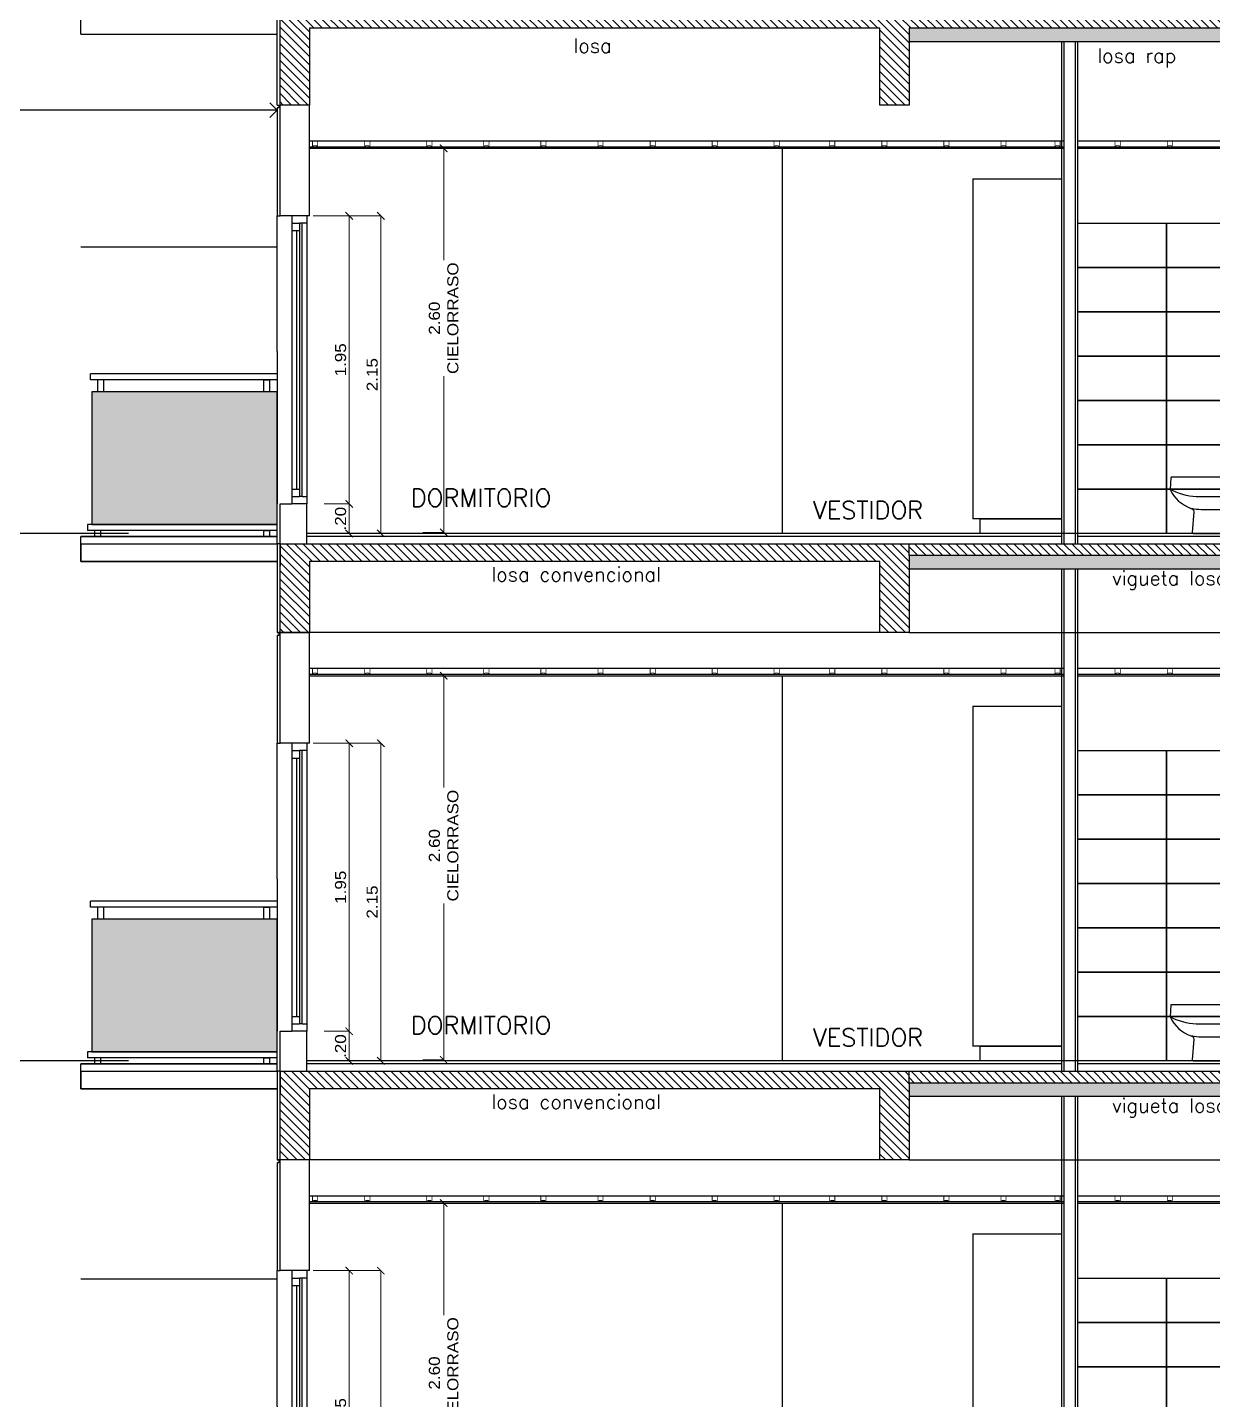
# Model space of a CAD drawing. Header units: metres. Extents: x 126 to 596, y -539 to -70.
# Drawn here: x 293.96 to 301.99, y -391.82 to -382.53 of the extents above; entities that cross this region are included whole.
import ezdxf
from ezdxf import colors
from ezdxf.entities.mleader import LeaderData, LeaderLine
from ezdxf.enums import TextEntityAlignment as Align
from ezdxf.math import Vec2, Vec3

# ---------------------------------------------------------------- set-up
doc = ezdxf.new("R2010")
doc.units = ezdxf.units.M
doc.header["$LTSCALE"] = 10
for name, pattern in [('DASHDOT', [1, 0.5, -0.25, 0, -0.25]), ('DASHED2', [0.375, 0.25, -0.125]), ('HIDDEN', [0.375, 0.25, -0.125])]:
    doc.linetypes.add(name, pattern=pattern)
for name, color, linetype in [('01', 1, 'Continuous'), ('02', 2, 'Continuous'), ('A- Hatch Hormigon', 255, 'Continuous'), ('A-Aberturas', 2, 'Continuous'), ('A-Autos', 254, 'Continuous'), ('A-Equipamiento fijo', 253, 'Continuous'), ('A-Muros', 4, 'Continuous'), ('A-Pisos', 1, 'Continuous'), ('A-Referencias', 2, 'Continuous'), ('A-Revoques', 1, 'Continuous'), ('Dr Bloques', 1, 'Continuous'), ('Dr Ejes en bloque', 4, 'Continuous'), ('dr hatch hormigon en vista', 254, 'Continuous'), ('Dr Relleno vigueta', 254, 'Continuous'), ('Fachada 02', 2, 'Continuous'), ('PISO', 251, 'Continuous'), ('SAN', 1, 'Continuous'), ('SANFINAL', 1, 'Continuous'), ('SectionCutEdges', 5, 'Continuous'), ('TCOTA', 1, 'Continuous'), ('Texto', 3, 'Continuous'), ('TM-REVEST', 135, 'Continuous'), ('V-01', 1, 'Continuous')]:
    doc.layers.add(name, color=color, linetype=linetype)
doc.layers.add('M1-Muro Común 20', color=12, linetype='Continuous', transparency=0.5)
doc.layers.add('SANHIDRO', color=3, linetype='DASHDOT', plot=False)
doc.styles.add('1-100', font='arial.ttf', dxfattribs={"height": 0.15})
doc.styles.add('1-50', font='arial.ttf', dxfattribs={"width": 1.1, "height": 0.075})
doc.styles.add('T12', font='romans.shx', dxfattribs={"height": 0.12})
doc.dimstyles.new('1-50', dxfattribs={"dimscale": 0, "dimtxt": 0.075, "dimasz": 0.05, "dimexe": 0, "dimexo": 0.025, "dimgap": 0.02, "dimtad": 1, "dimzin": 4, "dimdsep": 46, "dimtxsty": '1-50', "dimblk": 'ARCHTICK', "dimcen": 0.09, "dimclrd": 256, "dimclre": 8, "dimclrt": 2, "dimadec": 0, "dimazin": 3, "dimtfac": 1, "dimtofl": 0, "dimtmove": 2, "dimatfit": 3, "dimldrblk": 'OPEN90', "dimfxl": 1, "dimtolj": 1, "dimtzin": 0, "dimlwd": 18, "dimlwe": 18, "dimarcsym": 0})

# ---------------------------------------------------------------- blocks, each defined once
blk = doc.blocks.new('_ArchTick')
at = {"color": 0, "linetype": 'ByBlock', "const_width": 0.15}
blk.add_lwpolyline([(-0.5, -0.5), (0.5, 0.5)], dxfattribs=at)
blk = doc.blocks.new('*D104')
at = {"layer": 'Defpoints', "color": 0, "transparency": 16777216}
for p in [(316.6141, -269.7483), (316.8087, -269.7483), (316.6141, -269.9483)]:
    blk.add_point(p, dxfattribs=at)
at = {"layer": 'TCOTA', "color": 8, "lineweight": 18, "transparency": 16777216}
for p, q in [((316.6391, -269.7483), (316.8087, -269.7483)), ((316.6391, -269.9483), (316.8087, -269.9483))]:
    blk.add_line(p, q, dxfattribs=at)
at = {"layer": 'TCOTA', "lineweight": 18, "transparency": 16777216}
blk.add_line((316.8087, -269.9483), (316.8087, -269.7483), dxfattribs=at)
at = {"layer": 'TCOTA', "lineweight": 18, "transparency": 16777216, "xscale": 0.05, "yscale": 0.05, "zscale": 0.05}
for p, rotation in [((316.8087, -269.7483), 90), ((316.8087, -269.9483), 270)]:
    blk.add_blockref('_ArchTick', p, dxfattribs=dict(at, rotation=rotation))
at = {"layer": 'TCOTA', "color": 2, "transparency": 16777216, "insert": (316.7505, -269.8483), "char_height": 0.075, "attachment_point": 5, "rotation": 90, "style": '1-50'}
blk.add_mtext('\\A1;.20', dxfattribs=at)
blk = doc.blocks.new('_Open90')
at = {"color": 0, "linetype": 'ByBlock', "lineweight": -2}
for p, q in [((0, 0), (-1, 0)), ((-0.5, 0.5), (0, 0)), ((0, 0), (-0.5, -0.5))]:
    blk.add_line(p, q, dxfattribs=at)
blk = doc.blocks.new('Cp-616-l')
at = {"layer": 'Defpoints', "color": 0, "linetype": 'ByBlock'}
for p in [(0.1906, 0.7612), (0.6805, 0.379)]:
    blk.add_point(p, dxfattribs=at)
at = {"layer": 'SAN'}
blk.add_lwpolyline([(0.539, 0.17, 0.37639), (0.52, 0.147), (0.53, 0.006, -0.373114), (0.525, 0), (0.0948, 0, -0.307516), (0.09, 0.004), (0.0885, 0.12, 0.240918), (0.0205, 0.243, -0.195479), (0.0155, 0.248), (0.0155, 0.376, -0.333962), (0.0205, 0.38, -0.146022), (0.0155, 0.389), (0.0155, 0.7618, -0.292854), (0.0175, 0.763, -0.419335), (0.0155, 0.765), (0.0158, 0.781, -0.400554), (0.0355, 0.8), (0.1709, 0.8, -0.358706), (0.1902, 0.783), (0.1905, 0.765, -0.419335), (0.1885, 0.763, -0.387411), (0.1906, 0.7612), (0.2075, 0.389, -0.170928), (0.2035, 0.38), (0.6721, 0.38, -0.282783), (0.6746, 0.3783), (0.6805, 0.298, -0.206829)], format="xyb", close=True, dxfattribs=at)
for centre, radius in [((0.0885, 0.73), 0.00875), ((0.1285, 0.72), 0.0175)]:
    blk.add_circle(centre, radius, dxfattribs=at)
at = {"layer": 'SANFINAL'}
for points in [[(0.0175, 0.763), (0.1885, 0.763)], [(0.0205, 0.38), (0.2035, 0.38)]]:
    blk.add_lwpolyline(points, dxfattribs=at)
for points in [[(0.0155, 0.248), (0.503, 0.248, 0.107258), (0.6805, 0.298, 0.103849)], [(0.0819, 0.16), (0.47, 0.16, 0.045713), (0.5341, 0.1686, 0.041815)]]:
    blk.add_lwpolyline(points, format="xyb", dxfattribs=at)
at = {"layer": 'SANHIDRO', "linetype": 'DASHDOT'}
for p, q in [((0.0885, 0.7454), (0.0885, 0.7132)), ((0.1285, 0.7485), (0.1285, 0.6883)), ((0.1111, 0.73), (0.0711, 0.73)), ((0.1717, 0.72), (0.0947, 0.72)), ((0.1185, 0.4197), (0.1185, 0.3289))]:
    blk.add_line(p, q, dxfattribs=at)
blk.add_lwpolyline([(0.3, -0.048), (0.3, 0.0736)], dxfattribs=at)
at = {"flags": 3}
blk.add_attdef('CODIGO', text='', height=0.024, dxfattribs=at).set_placement((0, 0), align=Align.MIDDLE)
blk = doc.blocks.new('*D105')
at = {"layer": 'Defpoints', "color": 0, "transparency": 16777216}
for p in [(316.6498, -267.7983), (316.8087, -267.7983), (316.8269, -269.7483)]:
    blk.add_point(p, dxfattribs=at)
at = {"layer": 'TCOTA', "color": 8, "lineweight": 18, "transparency": 16777216}
for p, q in [((316.6748, -267.7983), (316.8087, -267.7983)), ((316.8019, -269.7483), (316.8087, -269.7483))]:
    blk.add_line(p, q, dxfattribs=at)
at = {"layer": 'TCOTA', "lineweight": 18, "transparency": 16777216}
blk.add_line((316.8087, -269.7483), (316.8087, -267.7983), dxfattribs=at)
at = {"layer": 'TCOTA', "lineweight": 18, "transparency": 16777216, "xscale": 0.05, "yscale": 0.05, "zscale": 0.05}
for p, rotation in [((316.8087, -267.7983), 90), ((316.8087, -269.7483), 270)]:
    blk.add_blockref('_ArchTick', p, dxfattribs=dict(at, rotation=rotation))
at = {"layer": 'TCOTA', "color": 2, "transparency": 16777216, "insert": (316.7505, -268.7733), "char_height": 0.075, "attachment_point": 5, "rotation": 90, "style": '1-50'}
blk.add_mtext('\\A1;1.95', dxfattribs=at)
blk = doc.blocks.new('*D106')
at = {"layer": 'Defpoints', "color": 0, "transparency": 16777216}
for p in [(317.282, -267.3413), (317.282, -269.9413), (317.4484, -269.9413)]:
    blk.add_point(p, dxfattribs=at)
at = {"layer": 'TCOTA', "color": 8, "lineweight": 18, "transparency": 16777216}
for p, q in [((317.307, -267.3413), (317.4484, -267.3413)), ((317.307, -269.9413), (317.4484, -269.9413))]:
    blk.add_line(p, q, dxfattribs=at)
at = {"layer": 'TCOTA', "lineweight": 18, "transparency": 16777216}
for p, q in [((317.4484, -267.3413), (317.4484, -268.0989)), ((317.4484, -269.9413), (317.4484, -268.8837))]:
    blk.add_line(p, q, dxfattribs=at)
at = {"layer": 'TCOTA', "lineweight": 18, "transparency": 16777216, "xscale": 0.05, "yscale": 0.05, "zscale": 0.05}
for p, rotation in [((317.4484, -267.3413), 90), ((317.4484, -269.9413), 270)]:
    blk.add_blockref('_ArchTick', p, dxfattribs=dict(at, rotation=rotation))
at = {"layer": 'TCOTA', "color": 2, "transparency": 16777216, "insert": (317.4484, -268.4913), "char_height": 0.075, "attachment_point": 5, "rotation": 90, "style": '1-50'}
blk.add_mtext('\\A1;2.60\\PCIELORRASO', dxfattribs=at)
blk = doc.blocks.new('*D107')
at = {"layer": 'Defpoints', "color": 0, "transparency": 16777216}
for p in [(316.5396, -267.7983), (317.0229, -267.7983, 0), (316.5214, -269.9483)]:
    blk.add_point(p, dxfattribs=at)
at = {"layer": 'TCOTA', "color": 8, "lineweight": 18, "transparency": 16777216}
for p, q in [((316.5646, -267.7983, 0), (317.0229, -267.7983, 0)), ((316.5464, -269.9483, 0), (317.0229, -269.9483, 0))]:
    blk.add_line(p, q, dxfattribs=at)
at = {"layer": 'TCOTA', "lineweight": 18, "transparency": 16777216}
blk.add_line((317.0229, -269.9483, 0), (317.0229, -267.7983, 0), dxfattribs=at)
at = {"layer": 'TCOTA', "lineweight": 18, "transparency": 16777216, "xscale": 0.05, "yscale": 0.05, "zscale": 0.05}
for p, rotation in [((317.0229, -267.7983, 0), 90), ((317.0229, -269.9483, 0), 270)]:
    blk.add_blockref('_ArchTick', p, dxfattribs=dict(at, rotation=rotation))
at = {"layer": 'TCOTA', "color": 2, "transparency": 16777216, "insert": (316.9647, -268.8733, 0), "char_height": 0.075, "attachment_point": 5, "rotation": 90, "style": '1-50'}
blk.add_mtext('\\A1;2.15', dxfattribs=at)
blk = doc.blocks.new('dr torre en corte')
at = {"layer": 'A- Hatch Hormigon'}
h = blk.add_hatch(dxfattribs=at)
h.set_pattern_fill('ANSI31', color=1, scale=0.0125, angle=-90, style=0)
h.set_pattern_definition([(315, (-42.116808, 92.436445), (0.0280633004, 0.0280633004), [])])
h.paths.add_polyline_path([(253.7562, -262.9583), (257.6185, -262.9583), (257.6185, -263.4783), (257.8168, -263.4783), (257.8168, -262.9583), (261.8179, -262.9583), (261.8179, -262.8783), (253.5579, -262.8783), (253.5579, -263.4783), (253.7562, -263.4783)])
at = {"layer": 'Dr Relleno vigueta'}
h = blk.add_hatch(dxfattribs=at)
h.set_pattern_fill('AR-CONC', color=256, scale=0.001, angle=-90, style=0)
h.set_pattern_definition([(320, (-62.78342, 7.14), (-0.015939086, -0.18218467), [0.01905, -0.20955]), (265, (-62.78342, 7.14), (0.191056845, 0.03524342), [0.01524, -0.167640584]), (10.451445, (-62.78475, 7.12482), (0.17511775, -0.14694125), [0.01619001, -0.178090245]), (316.1842, (-62.73262, 7.14), (-0.04204233, -0.27107904), [0.028575, -0.314325]), (6.63556, (-62.73613, 7.1174), (0.24742612, -0.23740413), [0.02428502, -0.2671356]), (261.18415, (-62.73262, 7.14), (0.24742612, -0.23740413), [0.02285997, -0.25145973]), (291, (-62.74532, 7.1146), (-0.1022652, -0.15161439), [0.01905, -0.20955]), (236, (-62.74532, 7.1146), (0.18418797, -0.06180203), [0.01524, -0.16764]), (341.451445, (-62.75384, 7.10197), (0.08192277, -0.21341642), [0.01619001, -0.17808994]), (307.5, (-62.78342, 7.14), (0.084555039, -0.003088603), [0, -0.165608, 0, -0.17018, 0, -0.168275]), (277.5, (-62.78342, 7.14), (0.100180575, -0.066819663), [0, -0.097028, 0, -0.161798, 0, -0.064135]), (237.5, (-62.78342, 7.19664), (-0.005728744, -0.135590595), [0, -0.0635, 0, -0.19812, 0, -0.26289]), (227.5, (-62.78342, 7.22204), (0.02542649, -0.14812918), [0, -0.08255, 0, -0.131572, 0, -0.18669])])
h.paths.add_polyline_path([(262.3579, -262.9583), (262.3579, -263.0483), (263.2557, -263.0483), (263.2557, -262.9583)])
h.paths.add_polyline_path([(261.8179, -263.0483), (261.8179, -262.9583), (257.8168, -262.9583), (257.8168, -263.0483)])
h.paths.add_polyline_path([(262.1079, -262.9583), (262.1082, -263.1233), (262.1579, -263.1233), (262.1579, -262.9583)])
at = {"layer": '02'}
blk.add_line((257.8168, -263.0483), (261.8179, -263.0483), dxfattribs=at)
at = {"layer": 'A-Revoques', "color": 1}
blk.add_line((253.538, -263.4783), (253.538, -262.6083), dxfattribs=at)
at = {"layer": 'Fachada 02', "color": 253}
blk.add_line((252.208, -262.9983), (253.538, -262.9983), dxfattribs=at)
at = {"layer": 'Fachada 02', "color": 253, "linetype": 'DASHED2'}
blk.add_lwpolyline([(252.208, -262.9983), (252.208, -262.8783), (253.538, -262.8783)], dxfattribs=at)
at = {"layer": 'SectionCutEdges'}
blk.add_lwpolyline([(261.8179, -262.9583), (257.8168, -262.9583), (257.8168, -263.4783), (257.6185, -263.4783), (257.6185, -262.9583), (253.7562, -262.9583), (253.7562, -263.4783), (253.5579, -263.4783), (253.5579, -262.8783)], dxfattribs=at)
at = {"layer": 'Texto', "transparency": 33554687, "style": 'T12'}
for s, p in [('losa', (255.5432, -263.1244)), (' losa rap', (259.024, -263.1922))]:
    blk.add_text(s, height=0.096, dxfattribs=at).set_placement(p)
blk = doc.blocks.new('niveles')
at = {"layer": 'PISO', "linetype": 'HIDDEN'}
for p, q in [((572.152, -287.0736), (533.4553, -287.0736)), ((572.152, -290.6436), (533.4553, -290.6436))]:
    blk.add_line(p, q, dxfattribs=at)
blk = doc.blocks.new('dr bloque corte transversal')
at = {"layer": 'A- Hatch Hormigon'}
h = blk.add_hatch(dxfattribs=at)
h.set_pattern_fill('ANSI31', color=1, scale=0.0125, angle=-90, style=0)
h.set_pattern_definition([(315, (-33.618703, 266.038396), (0.0280633004, 0.0280633004), [])])
h.paths.add_polyline_path([(320.6003, -270.0183), (316.3413, -270.0183), (316.3413, -270.6183), (316.5396, -270.6183), (316.5396, -270.1383), (320.4019, -270.1383), (320.4019, -270.6183), (320.6003, -270.6183), (320.6003, -270.0983)])
h = blk.add_hatch(dxfattribs=at)
h.set_pattern_fill('ANSI31', color=1, scale=0.0125, angle=-90, style=0)
h.set_pattern_definition([(315, (20.666615, 96.006445), (0.0280633004, 0.0280633004), [])])
h.paths.add_polyline_path([(324.6013, -270.0183), (320.6003, -270.0183), (320.6003, -270.0983), (324.6013, -270.0983)])
h.paths.add_polyline_path([(326.2391, -270.0183), (324.8913, -270.0183), (324.8913, -270.0983), (324.8916, -270.1883), (324.8913, -270.1883), (324.8913, -270.4183), (325.0913, -270.4183), (325.0913, -270.0983), (326.0391, -270.0983), (326.0391, -270.6183), (326.2391, -270.6183)])
at = {"layer": 'dr hatch hormigon en vista', "true_color": 0xc7c8ca, "transparency": 33554457}
h = blk.add_hatch(dxfattribs=at)
h.set_pattern_fill('ANGLE', color=9)
h.set_pattern_definition([(0, (12.7834, 7.14), (0, 6.985), [5.08, -1.905]), (90, (12.7834, 7.14), (-6.985, 4e-16), [5.08, -1.905])])
h.paths.add_polyline_path([(316.3214, -269.6933), (316.3214, -268.7683), (315.0914, -268.7683), (315.0914, -269.6933)])
h.paths.add_polyline_path([(316.3214, -266.5283), (314.9914, -266.5283), (314.9914, -268.7183), (316.3214, -268.7183)], flags=17)
at = {"layer": 'Dr Relleno vigueta'}
h = blk.add_hatch(dxfattribs=at)
h.set_pattern_fill('AR-CONC', color=256, scale=0.001, angle=-90, style=0)
h.paths.add_polyline_path([(324.8914, -270.0992), (324.8914, -270.1892), (326.0391, -270.1883), (326.0391, -270.0983)])
h.paths.add_polyline_path([(324.6013, -270.1883), (324.6013, -270.0983), (320.6003, -270.0983), (320.6003, -270.1883)])
h.paths.add_polyline_path([(324.8913, -270.0983), (324.8916, -270.1883), (325.0913, -270.1883), (325.0913, -270.0983)])
at = {"layer": 'M1-Muro Común 20', "transparency": 33554460}
h = blk.add_hatch(color=141, dxfattribs=at)
h.dxf.hatch_style = 1
h.paths.add_polyline_path([(315.0667, -269.8883), (316.3214, -269.8882), (316.3214, -268.9886), (315.0667, -268.9887)])
at = {"color": 1}
for p, q in [((319.7413, -269.9483), (319.7413, -267.3413)), ((316.3214, -268.6983), (316.3214, -267.7983)), ((316.3214, -267.7983), (316.3413, -267.7983)), ((316.4914, -269.6983), (316.4914, -267.8483)), ((316.5214, -267.8483), (316.5214, -269.6983)), ((316.4214, -267.8983), (316.4214, -269.6483)), ((316.4714, -267.8983), (316.4714, -269.6483)), ((316.3214, -268.7156), (316.3214, -268.6983)), ((316.3214, -268.7156), (316.3214, -268.7483)), ((316.3214, -268.7483), (316.3214, -269.7483)), ((316.3214, -269.7233), (316.3214, -269.7483)), ((316.3214, -269.7983), (316.3214, -269.7483)), ((316.3214, -269.7483), (316.3214, -269.7483)), ((316.3214, -270.0183), (316.3214, -269.7983)), ((320.4019, -270.6183), (316.5396, -270.6183)), ((320.6003, -270.6183), (324.4513, -270.6183))]:
    blk.add_line(p, q, dxfattribs=at)
at = {"layer": '01'}
for points in [[(316.5396, -267.2913), (317.1416, -267.2913), (317.1416, -267.2913), (321.6463, -267.2913)], [(321.7413, -267.2913), (323.0699, -267.2913)]]:
    blk.add_lwpolyline(points, dxfattribs=at)
at = {"layer": '01', "linetype": 'Continuous'}
for points in [[(316.5396, -267.3313), (317.1816, -267.3313), (317.1816, -267.3313), (321.6463, -267.3313)], [(316.5396, -267.3413), (317.1816, -267.3413), (317.1816, -267.3413), (321.6463, -267.3413)], [(321.7413, -267.3313), (323.0699, -267.3313)], [(321.7413, -267.3413), (323.0699, -267.3413)]]:
    blk.add_lwpolyline(points, dxfattribs=at)
at = {"layer": '02'}
for p, q in [((321.6313, -269.9483), (316.5214, -269.9483)), ((321.6313, -269.9683), (316.5214, -269.9683)), ((323.0513, -269.9483), (321.7413, -269.9483)), ((323.0513, -269.9683), (321.7413, -269.9683)), ((320.6003, -270.1883), (324.6013, -270.1883))]:
    blk.add_line(p, q, dxfattribs=at)
at = {"layer": 'A-Aberturas', "color": 253}
for points in [[(316.3214, -268.9083), (315.0567, -268.9083), (315.0567, -268.8683)], [(316.3214, -268.8683), (315.0567, -268.8683)], [(315.1466, -268.9887), (315.1466, -268.9083), (315.1066, -268.9083)], [(315.1066, -268.9887), (315.1066, -268.9083)], [(316.2314, -268.9887), (316.2314, -268.9083), (316.2714, -268.9083)], [(316.2714, -268.9887), (316.2714, -268.9083)], [(316.3214, -269.8883), (315.0364, -269.8883), (315.0364, -269.9283)], [(316.3214, -269.9283), (315.0364, -269.9283)], [(315.1264, -269.9683), (315.1264, -269.9283), (315.0864, -269.9283)], [(315.0864, -269.9683), (315.0864, -269.9283)], [(316.2314, -269.9683), (316.2314, -269.9283), (316.2714, -269.9283)], [(316.2714, -269.9683), (316.2714, -269.9283)]]:
    blk.add_lwpolyline(points, dxfattribs=at)
blk.add_lwpolyline([(315.0667, -269.8883), (316.3214, -269.8882), (316.3214, -268.9886), (315.0667, -268.9887)], close=True, dxfattribs=at)
at = {"layer": 'A-Autos', "color": 114, "true_color": 0x139b48}
blk.add_line((321.6313, -269.9483), (321.0813, -269.9483), dxfattribs=at)
at = {"layer": 'A-Equipamiento fijo'}
for p, q in [((321.0313, -267.5483), (321.0313, -269.8483)), ((321.0313, -267.5483), (321.6313, -267.5483)), ((321.6313, -269.8483), (321.0313, -269.8483)), ((321.0813, -269.9483), (321.0813, -269.8483)), ((321.0813, -269.8483), (321.6313, -269.8483))]:
    blk.add_line(p, q, dxfattribs=at)
at = {"layer": 'A-Muros'}
blk.add_line((321.7263, -270.0183), (321.7263, -266.6181), dxfattribs=at)
blk.add_lwpolyline([(321.6463, -266.6183), (321.6463, -270.0183)], dxfattribs=at)
at = {"layer": 'A-Pisos'}
blk.add_lwpolyline([(316.3214, -267.0483), (316.3314, -267.0483), (316.3314, -267.0683), (316.3214, -267.0683), (316.3214, -267.7983)], dxfattribs=at)
at = {"layer": 'A-Revoques'}
blk.add_line((321.7413, -270.0183), (321.7413, -266.6181), dxfattribs=at)
blk.add_lwpolyline([(321.6313, -266.6183), (321.6313, -270.0183)], dxfattribs=at)
at = {"layer": 'Fachada 02', "color": 253}
for p, q in [((314.9914, -270.0183), (314.9914, -269.9683)), ((316.3214, -269.9683), (314.9914, -269.9683)), ((314.9914, -269.9683), (316.3214, -269.9683)), ((314.9914, -270.0183), (314.9914, -270.1383)), ((316.3214, -270.1383), (314.9914, -270.1383)), ((314.9914, -270.1383), (316.3214, -270.1383))]:
    blk.add_line(p, q, dxfattribs=at)
at = {"layer": 'Fachada 02', "color": 253, "linetype": 'DASHED2'}
blk.add_lwpolyline([(314.9914, -270.1383), (314.9914, -270.0183), (316.3214, -270.0183)], dxfattribs=at)
at = {"layer": 'SectionCutEdges'}
for p, q in [((316.3413, -267.7983), (316.3413, -267.0483)), ((316.5396, -267.7983), (316.5396, -267.0483)), ((316.4214, -267.7983), (316.3413, -267.7983)), ((316.4214, -267.7983), (316.4214, -267.8483)), ((316.5214, -267.7983), (316.4214, -267.7983)), ((316.4214, -267.8483), (316.4714, -267.8483)), ((316.4214, -267.8483), (316.4214, -267.8983)), ((316.5396, -267.7983), (316.4396, -267.7983)), ((316.4714, -267.8483), (316.4714, -267.8983)), ((316.4914, -267.8483), (316.4714, -267.8483)), ((316.5214, -267.8483), (316.4914, -267.8483)), ((316.5396, -267.7983), (316.5214, -267.7983)), ((316.5214, -267.7983), (316.5214, -267.8483)), ((316.4214, -267.8983), (316.4514, -267.8983)), ((316.4514, -267.8983), (316.4514, -269.6483)), ((316.4514, -267.8983), (316.4714, -267.8983)), ((316.4214, -269.6483), (316.4514, -269.6483)), ((316.4214, -269.6483), (316.4214, -269.6983)), ((316.4214, -269.6983), (316.4714, -269.6983)), ((316.4214, -269.6983), (316.4214, -269.7483)), ((316.4514, -269.6483), (316.4714, -269.6483)), ((316.4714, -269.6483), (316.4714, -269.6983)), ((316.4914, -269.6983), (316.4714, -269.6983)), ((316.4914, -269.6983), (316.5214, -269.6983)), ((316.5214, -269.6983), (316.5214, -269.7483)), ((316.3408, -270.0183), (316.3408, -269.7483)), ((316.3408, -269.7483), (316.3414, -269.7483)), ((316.3414, -269.7483), (316.4214, -269.7483)), ((316.5214, -269.7483), (316.4214, -269.7483)), ((316.5214, -270.0183), (316.5214, -269.7483)), ((316.3408, -270.0183), (316.3214, -270.0183)), ((316.3408, -270.0183), (316.3214, -270.0183)), ((316.3408, -270.0183), (316.3413, -270.0183)), ((316.3408, -270.0183), (316.3413, -270.0183)), ((316.3413, -270.0183), (316.5214, -270.0183)), ((316.3413, -270.0183), (316.3413, -270.1683)), ((320.6003, -270.0983), (320.6003, -270.0183)), ((320.4019, -270.1383), (316.5396, -270.1383))]:
    blk.add_line(p, q, dxfattribs=at)
for points in [[(316.3413, -270.0183), (324.6013, -270.0183)], [(324.6013, -270.0983), (320.6003, -270.0983), (320.6003, -270.6183), (320.4019, -270.6183), (320.4019, -270.1383), (316.5396, -270.1383), (316.5396, -270.6183), (316.3413, -270.6183), (316.3413, -270.0183)]]:
    blk.add_lwpolyline(points, dxfattribs=at)
at = {"layer": 'TCOTA'}
for p in [(316.3214, -270.0183), (316.3413, -270.6183)]:
    blk.add_line(p, (316.3214, -270.6183), dxfattribs=at)
at = {"layer": 'TM-REVEST', "color": 35}
for points in [[(322.3413, -268.1483), (322.3413, -268.1483), (321.7413, -268.1483), (321.7413, -267.8483), (322.3413, -267.8483), (322.3413, -268.1483)], [(322.9413, -268.1483), (322.9413, -268.1483), (322.3413, -268.1483), (322.3413, -267.8483), (322.9413, -267.8483), (322.9413, -268.1483)], [(322.3413, -268.4483), (322.3413, -268.4483), (321.7413, -268.4483), (321.7413, -268.1483), (322.3413, -268.1483), (322.3413, -268.4483)], [(322.9413, -268.4483), (322.9413, -268.4483), (322.3413, -268.4483), (322.3413, -268.1483), (322.9413, -268.1483), (322.9413, -268.4483)], [(322.3413, -268.7483), (322.3413, -268.7483), (321.7413, -268.7483), (321.7413, -268.4483), (322.3413, -268.4483), (322.3413, -268.7483)], [(322.9413, -268.7483), (322.9413, -268.7483), (322.3413, -268.7483), (322.3413, -268.4483), (322.9413, -268.4483), (322.9413, -268.7483)], [(322.3413, -269.0483), (322.3413, -269.0483), (321.7413, -269.0483), (321.7413, -268.7483), (322.3413, -268.7483), (322.3413, -269.0483)], [(322.9413, -269.0483), (322.9413, -269.0483), (322.3413, -269.0483), (322.3413, -268.7483), (322.9413, -268.7483), (322.9413, -269.0483)], [(322.3413, -269.3483), (322.3413, -269.3483), (321.7413, -269.3483), (321.7413, -269.0483), (322.3413, -269.0483), (322.3413, -269.3483)], [(322.9413, -269.3483), (322.9413, -269.3483), (322.3413, -269.3483), (322.3413, -269.0483), (322.9413, -269.0483), (322.9413, -269.3483)], [(322.3413, -269.6483), (322.3413, -269.6483), (321.7413, -269.6483), (321.7413, -269.3483), (322.3413, -269.3483), (322.3413, -269.6483)], [(322.9413, -269.6483), (322.9413, -269.6483), (322.3413, -269.6483), (322.3413, -269.3483), (322.9413, -269.3483), (322.9413, -269.6483)], [(322.3413, -269.9483), (322.3413, -269.9483), (321.7413, -269.9483), (321.7413, -269.6483), (322.3413, -269.6483), (322.3413, -269.9483)], [(322.9413, -269.9483), (322.9413, -269.9483), (322.3413, -269.9483), (322.3413, -269.6483), (322.9413, -269.6483), (322.9413, -269.9483)]]:
    blk.add_lwpolyline(points, dxfattribs=at)
at = {"layer": 'V-01', "const_width": 0.005}
for points in [[(316.5655, -267.2913), (316.5605, -267.2913), (316.5605, -267.3263), (316.5655, -267.3263), (316.5679, -267.3233), (316.5872, -267.3233), (316.5905, -267.3263), (316.5955, -267.3263), (316.5955, -267.2913), (316.5905, -267.2913)], [(316.9188, -267.2913), (316.9138, -267.2913), (316.9138, -267.3263), (316.9188, -267.3263), (316.9211, -267.3233), (316.9405, -267.3233), (316.9438, -267.3263), (316.9488, -267.3263), (316.9488, -267.2913), (316.9438, -267.2913)], [(317.3385, -267.2913), (317.3335, -267.2913), (317.3335, -267.3263), (317.3385, -267.3263), (317.3408, -267.3233), (317.3602, -267.3233), (317.3635, -267.3263), (317.3685, -267.3263), (317.3685, -267.2913), (317.3635, -267.2913)], [(317.725, -267.2913), (317.72, -267.2913), (317.72, -267.3263), (317.725, -267.3263), (317.7273, -267.3233), (317.7467, -267.3233), (317.75, -267.3263), (317.755, -267.3263), (317.755, -267.2913), (317.75, -267.2913)], [(318.1114, -267.2913), (318.1064, -267.2913), (318.1064, -267.3263), (318.1114, -267.3263), (318.1138, -267.3233), (318.1331, -267.3233), (318.1364, -267.3263), (318.1414, -267.3263), (318.1414, -267.2913), (318.1364, -267.2913)], [(318.4979, -267.2913), (318.4929, -267.2913), (318.4929, -267.3263), (318.4979, -267.3263), (318.5003, -267.3233), (318.5196, -267.3233), (318.5229, -267.3263), (318.5279, -267.3263), (318.5279, -267.2913), (318.5229, -267.2913)], [(318.4979, -267.2913), (318.4929, -267.2913), (318.4929, -267.3263), (318.4979, -267.3263), (318.5003, -267.3233), (318.5196, -267.3233), (318.5229, -267.3263), (318.5279, -267.3263), (318.5279, -267.2913), (318.5229, -267.2913)], [(318.8512, -267.2913), (318.8462, -267.2913), (318.8462, -267.3263), (318.8512, -267.3263), (318.8535, -267.3233), (318.8729, -267.3233), (318.8762, -267.3263), (318.8812, -267.3263), (318.8812, -267.2913), (318.8762, -267.2913)], [(319.2709, -267.2913), (319.2659, -267.2913), (319.2659, -267.3263), (319.2709, -267.3263), (319.2732, -267.3233), (319.2926, -267.3233), (319.2959, -267.3263), (319.3009, -267.3263), (319.3009, -267.2913), (319.2959, -267.2913)], [(319.6906, -267.2913), (319.6856, -267.2913), (319.6856, -267.3263), (319.6906, -267.3263), (319.6929, -267.3233), (319.7123, -267.3233), (319.7156, -267.3263), (319.7206, -267.3263), (319.7206, -267.2913), (319.7156, -267.2913)], [(320.0667, -267.2913), (320.0617, -267.2913), (320.0617, -267.3263), (320.0667, -267.3263), (320.069, -267.3233), (320.0883, -267.3233), (320.0917, -267.3263), (320.0967, -267.3263), (320.0967, -267.2913), (320.0917, -267.2913)], [(320.4199, -267.2913), (320.4149, -267.2913), (320.4149, -267.3263), (320.4199, -267.3263), (320.4222, -267.3233), (320.4416, -267.3233), (320.4449, -267.3263), (320.4499, -267.3263), (320.4499, -267.2913), (320.4449, -267.2913)], [(320.8396, -267.2913), (320.8346, -267.2913), (320.8346, -267.3263), (320.8396, -267.3263), (320.842, -267.3233), (320.8613, -267.3233), (320.8646, -267.3263), (320.8696, -267.3263), (320.8696, -267.2913), (320.8646, -267.2913)], [(321.2261, -267.2913), (321.2211, -267.2913), (321.2211, -267.3263), (321.2261, -267.3263), (321.2284, -267.3233), (321.2478, -267.3233), (321.2511, -267.3263), (321.2561, -267.3263), (321.2561, -267.2913), (321.2511, -267.2913)], [(321.5922, -267.2913), (321.5872, -267.2913), (321.5872, -267.3263), (321.5922, -267.3263), (321.5946, -267.3233), (321.6139, -267.3233), (321.6172, -267.3263), (321.6222, -267.3263), (321.6222, -267.2913), (321.6172, -267.2913)], [(321.9991, -267.2913), (321.9941, -267.2913), (321.9941, -267.3263), (321.9991, -267.3263), (322.0014, -267.3233), (322.0207, -267.3233), (322.0241, -267.3263), (322.0291, -267.3263), (322.0291, -267.2913), (322.0241, -267.2913)], [(321.9991, -267.2913), (321.9941, -267.2913), (321.9941, -267.3263), (321.9991, -267.3263), (322.0014, -267.3233), (322.0207, -267.3233), (322.0241, -267.3263), (322.0291, -267.3263), (322.0291, -267.2913), (322.0241, -267.2913)], [(322.3523, -267.2913), (322.3473, -267.2913), (322.3473, -267.3263), (322.3523, -267.3263), (322.3546, -267.3233), (322.374, -267.3233), (322.3773, -267.3263), (322.3823, -267.3263), (322.3823, -267.2913), (322.3773, -267.2913)]]:
    blk.add_lwpolyline(points, dxfattribs=at)
at = {"layer": 'SAN', "xscale": -1}
blk.add_blockref('Cp-616-l', (323.0468, -269.9483), dxfattribs=at)
at = {"layer": 'Texto', "transparency": 33554687, "style": 'T12'}
for s, height, p in [('DORMITORIO', 0.12, (317.2255, -269.7671)), ('VESTIDOR', 0.12, (319.9494, -269.8499)), ('losa convencional', 0.096, (317.7711, -270.2731)), ('vigueta losa rap', 0.096, (321.9723, -270.2988))]:
    blk.add_text(s, height=height, dxfattribs=at).set_placement(p)
at = {"layer": 'TCOTA', "color": 114, "true_color": 0x139b48}
dim = blk.add_linear_dim(base=(317.4484, -269.9413), p1=(317.282, -267.3413), p2=(317.282, -269.9413), angle=90, text='<>\\PCIELORRASO', dimstyle='1-50', override={"dimscale": 1}, dxfattribs=at)
dim.commit()
dim.dimension.update_dxf_attribs({"geometry": '*D106', "text_midpoint": (317.4484, -268.4913), "dimtype": 128})
for base, p1, p2, picture, middle in [((317.0229, -267.7983, 0), (316.5214, -269.9483), (316.5396, -267.7983), '*D107', (316.9647, -268.8733, 0)), ((316.8087, -267.7983), (316.8269, -269.7483), (316.6498, -267.7983), '*D105', (316.7505, -268.7733)), ((316.8087, -269.7483), (316.6141, -269.9483), (316.6141, -269.7483), '*D104', (316.7505, -269.8483))]:
    dim = blk.add_linear_dim(base=base, p1=p1, p2=p2, angle=90, dimstyle='1-50', override={"dimscale": 1}, dxfattribs=at)
    dim.commit()
    dim.dimension.update_dxf_attribs({"geometry": picture, "text_midpoint": middle})

msp = doc.modelspace()

# ---------------------------------------------------------------- linework, layer by layer
at = {"layer": 'A-Muros', "elevation": 0}
msp.add_lwpolyline([(295.6747, -386.6248), (295.8747, -386.6248)], dxfattribs=at)

# ---------------------------------------------------------------- block references
at = {"layer": 'A-Muros'}
msp.add_blockref('dr torre en corte', (42.1168, -119.5764, 0), dxfattribs=at)
at = {"layer": 'Dr Bloques', "color": 114, "true_color": 0x139b48}
for p in [(-20.6666, -116.0064, 0), (-20.6666, -119.5764, 0), (-20.6666, -123.1464, 0)]:
    msp.add_blockref('dr bloque corte transversal', p, dxfattribs=at)
at = {"layer": 'Dr Ejes en bloque'}
msp.add_blockref('niveles', (-251.2541, -98.8812, 0), dxfattribs=at)

# ---------------------------------------------------------------- leaders
at = {"layer": 'A-Referencias', "linetype": 'Continuous', "ltscale": 0.5}
ml = msp.add_multileader_mtext('Standard', dxfattribs=at)
ml.set_content('BUÑA HORIZONTAL S EN UNION DE MUROS CON VIGAS\\PC/ TRATAMIENTO P/ DILATACION DE JUNTAS', color=3, style='1-100')
ml.set_leader_properties(color=1)
ml.set_arrow_properties(name='OPEN90')
ml.build(insert=Vec2(0, 0))
ml.multileader.update_dxf_attribs({"text_left_attachment_type": 2, "text_right_attachment_type": 2, "dogleg_length": 0.05, "arrow_head_size": 0.1})
ctx = ml.context
ctx.base_point, ctx.char_height, ctx.arrow_head_size, ctx.landing_gap_size, ctx.plane_origin = Vec3(282.5616, -383.0903, 0), 0.15, 0.1, 0.025, Vec3(289.7956, -383.0903, 0)
ctx.left_attachment, ctx.right_attachment, ctx.text_align_type = 2, 2, 2
notes = []
notes.append((ctx, [(0, (1, 1, 0), (288.317, -383.0903, 0), (-1, 0), 0.05, [(0, [(295.6548, -383.0903, 0)], 0, [])])]))
ctx.mtext.insert, ctx.mtext.alignment, ctx.mtext.flow_direction = Vec3(288.242, -382.8712, 0), 3, 5
for ctx, leaders in notes:
    for number, flags, end, landing, length, lines in leaders:
        leader = LeaderData()
        leader.index, (leader.has_last_leader_line, leader.has_dogleg_vector, leader.attachment_direction) = number, flags
        leader.last_leader_point, leader.dogleg_vector, leader.dogleg_length = Vec3(end), Vec3(landing), length
        for number, points, colour, breaks in lines:
            line = LeaderLine()
            line.index, line.vertices, line.color, line.breaks = number, Vec3.list(points), colors.encode_raw_color(colour), breaks
            leader.lines.append(line)
        ctx.leaders.append(leader)

doc.saveas('drawing.dxf')
